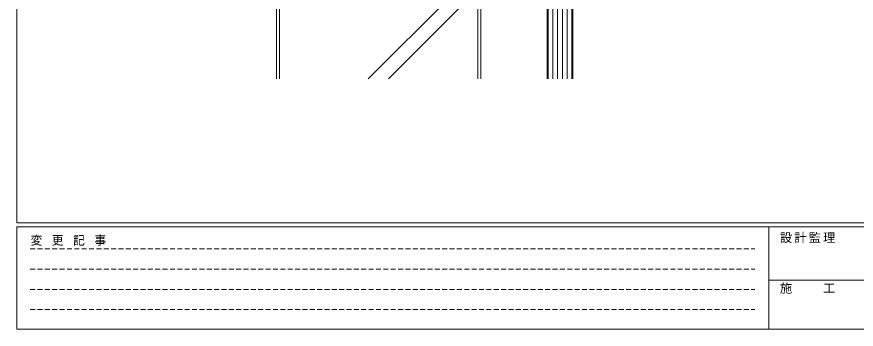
# Model space of a CAD drawing. Units: millimetres, scale not verified. Extents: x -594 to 539, y -420 to 386.
# Drawn here: x -590 to -179.3, y -420 to -267.2 of the extents above; entities that cross this region are included whole.
import ezdxf

# ---------------------------------------------------------------- set-up
doc = ezdxf.new("R2010")
doc.units = ezdxf.units.MM
doc.header["$LTSCALE"] = 2
doc.linetypes.add('DASHED1', pattern=[1.8, 1.2, -0.6])
for name, color, linetype, lineweight in [('0-1_YKK_ZWAK', 7, 'Continuous', 9), ('0-7_YSS_K', 3, 'Continuous', 9), ('0-8_YSS_KE', 3, 'Continuous', 9)]:
    doc.layers.add(name, color=color, linetype=linetype, lineweight=lineweight)
doc.styles.add('ＭＳ ゴシック', font='')
doc.styles.get('ＭＳ ゴシック').set_extended_font_data('MS Gothic')

msp = doc.modelspace()

# ---------------------------------------------------------------- linework, layer by layer
at = {"layer": '0-1_YKK_ZWAK'}
for p, q in [((-590, -367.965), (-590, 382.035)), ((510, -367.965), (-590, -367.965)), ((-590, -419.965), (-590, -369.965)), ((456, -369.965), (-590, -369.965)), ((-222, -369.965), (-222, -419.965)), ((-222, -395.964), (-38, -395.964)), ((-590, -419.965), (456, -419.965))]:
    msp.add_line(p, q, dxfattribs=at)
at = {"layer": '0-1_YKK_ZWAK', "linetype": 'DASHED1'}
for p, q in [((-583.431, -380.697), (-228.87, -380.697)), ((-583.431, -390.595), (-228.87, -390.595)), ((-583.431, -400.493), (-228.87, -400.493)), ((-583.431, -410.391), (-228.87, -410.391))]:
    msp.add_line(p, q, dxfattribs=at)
at = {"layer": '0-7_YSS_K'}
for p, q in [((-330.468, -144.582), (-330.469, -297.571)), ((-329.968, -145.082), (-329.969, -297.571)), ((-327.668, -145.082), (-327.669, -297.571)), ((-325.368, -145.082), (-325.369, -297.571)), ((-323.068, -145.082), (-323.069, -297.571)), ((-320.768, -145.082), (-320.769, -297.571)), ((-318.469, -297.571), (-318.468, -145.082)), ((-317.969, -297.571), (-317.968, -144.582)), ((-461.468, -214.203), (-461.468, -297.571)), ((-364.468, -214.203), (-364.468, -297.571)), ((-418.013, -297.571), (-364.468, -244.026)), ((-408.114, -297.571), (-364.468, -253.925))]:
    msp.add_line(p, q, dxfattribs=at)
at = {"layer": '0-8_YSS_KE'}
for p, q in [((-462.968, -213.582), (-462.968, -297.571)), ((-362.968, -213.582), (-362.968, -297.571))]:
    msp.add_line(p, q, dxfattribs=at)

# ---------------------------------------------------------------- texts
at = {"layer": '0-1_YKK_ZWAK', "char_height": 4.399, "attachment_point": 7, "style": 'ＭＳ ゴシック'}
for s, insert in [('\\T1.22;\\W0.95;変\\~更\\~記\\~事', (-583.265, -379.174)), ('\\T1.17;設計監理', (-216.615, -377.869)), ('\\T1.17;施\u3000\u3000工', (-216.615, -402.614))]:
    msp.add_mtext(s, dxfattribs=dict(at, insert=insert))

doc.saveas('drawing.dxf')
